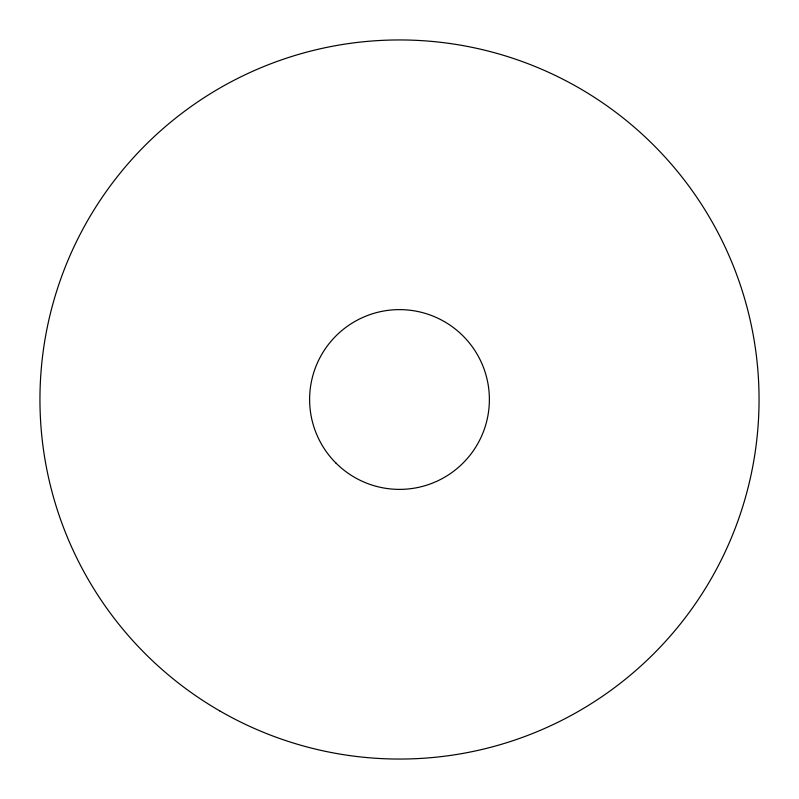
<?xml version="1.0" encoding="UTF-8"?>
<svg xmlns="http://www.w3.org/2000/svg" width="799" height="799" viewBox="0 0 799 799"><rect width="100%" height="100%" fill="white"/><g stroke="black" fill="none" stroke-linecap="round" stroke-linejoin="round"><path stroke-width="1.2" d="M219.725 710.88A359.55 359.55 0 0 0 759.05 399.5A359.55 359.55 0 0 0 219.725 88.12A359.55 359.55 0 0 0 219.725 710.88M335.94 463.06A89.888 89.888 0 0 0 486.321 422.761A89.888 89.888 0 0 0 376.239 312.679A89.888 89.888 0 0 0 335.94 463.06"/></g></svg>
